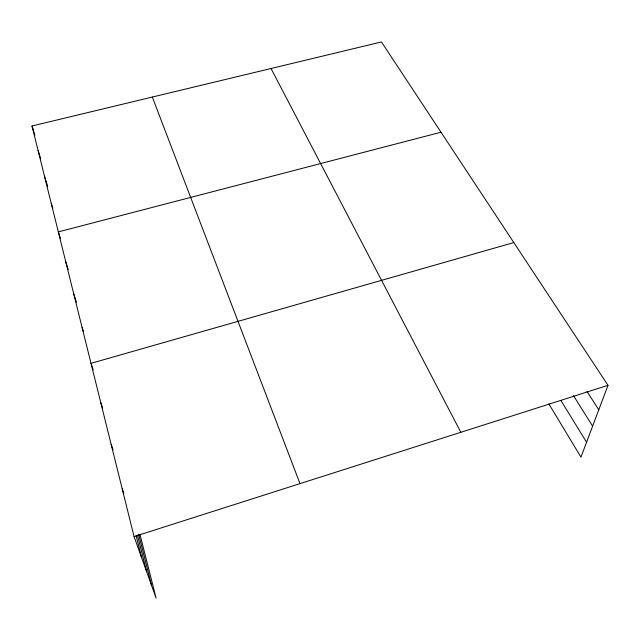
<?xml version="1.0" encoding="UTF-8"?>
<svg xmlns="http://www.w3.org/2000/svg" width="640" height="640" viewBox="0 0 640 640"><rect width="100%" height="100%" fill="white"/><g stroke="black" fill="none" stroke-linecap="round" stroke-linejoin="round"><path stroke-width="0.96" d="M139.944 534.336L156.08 598.048L134.08 536.592L32 125.992L381.448 41.952L608 385.32L580.968 457.144L548.856 403.912M134.08 536.592L608 385.32M513.816 242.568L91.008 363.336L93.176 369.856M441 132.208L58.328 231.896L60.448 238.52M587 391.4L598.784 409.816M573.512 395.696L592.624 426.184M560.808 400.328L586.576 442.256M271.024 68.504L460.848 432.288M152.32 97.056L300 483.632M122.208 488.832L123.816 493.432M111.12 444.232L113.008 449.736M100.744 402.488L102.656 408.16M82.12 327.592L83.368 331.392M73.744 293.88L76.456 302.224M65.824 262.032L68.24 269.536M51.232 203.344L52.744 208.104M44.496 176.24L47.696 186.384M38.088 150.488L40.704 158.816M32 125.992L34.888 135.248M138.656 534.28L151.552 585.4M137.488 535.248L146.648 571.696M136.136 535.736L141.632 557.68"/></g></svg>
